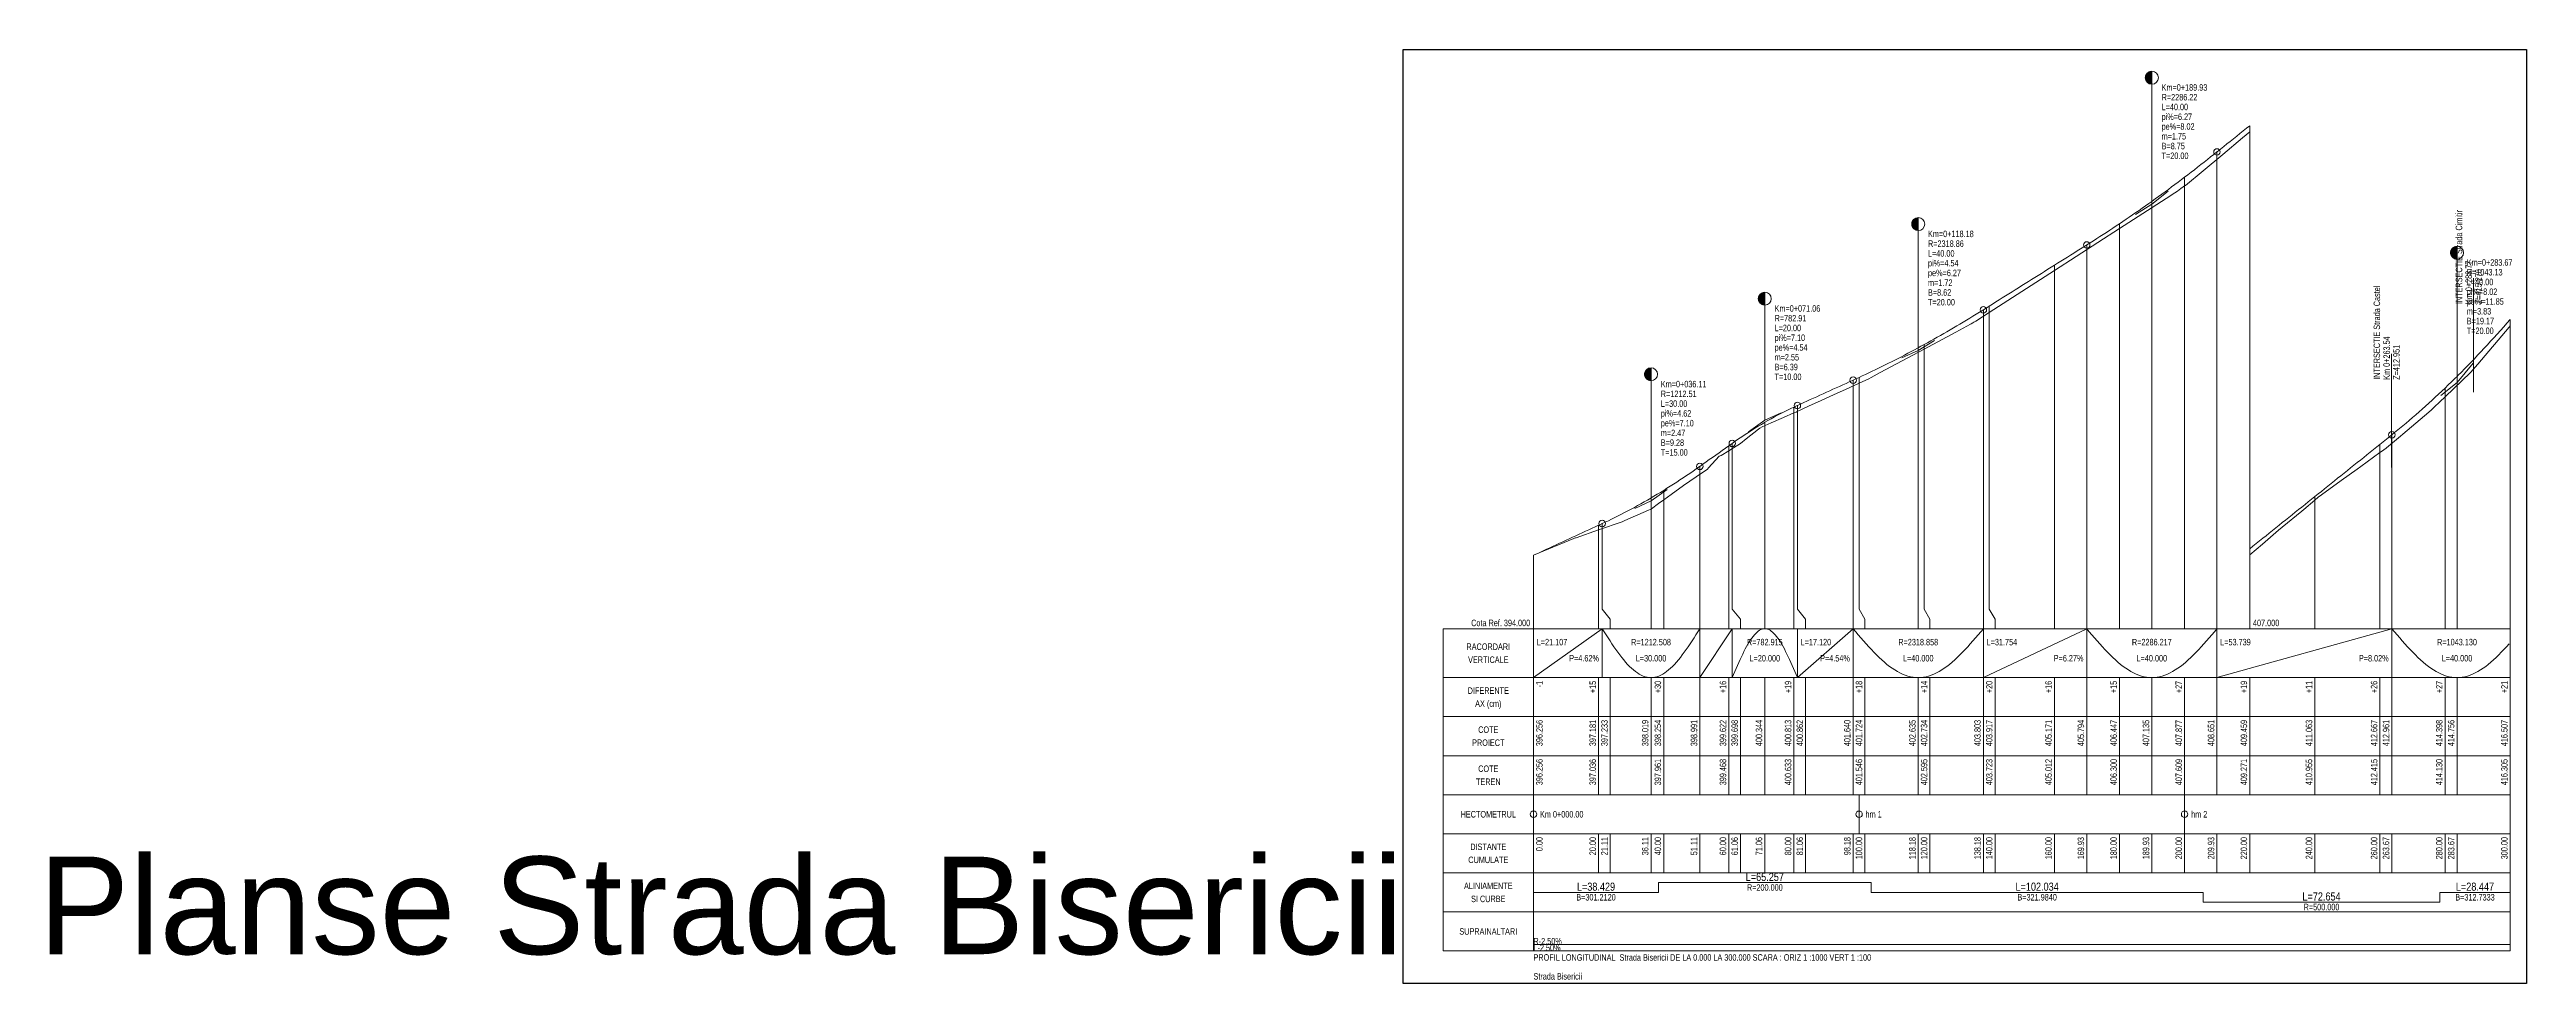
# Model space of a CAD drawing. Extents: x -600 to 1621, y -3670 to 287.
# Drawn here: x -416 to 345, y -734 to -447 of the extents above; entities that cross this region are included whole.
import ezdxf
from ezdxf.enums import TextEntityAlignment as Align

# ---------------------------------------------------------------- set-up
doc = ezdxf.new("R2010")
doc.units = 0
doc.layers.get('0').update_dxf_attribs({"color": 8})
doc.layers.add('ARD-No Plot', color=7, linetype='Continuous', lineweight=0, plot=False)
doc.layers.add('Cartus', color=8, linetype='Continuous')
for name, color, linetype, lineweight in [('L-C. Ref', 7, 'Continuous', 0), ('L-cote-ex', 7, 'Continuous', 0), ('L-Cote-Pr', 7, 'Continuous', 0), ('L-Curbe', 7, 'Continuous', 0), ('L-Cut-Fill', 7, 'Continuous', 0), ('L-Design', 7, 'Continuous', 0), ('L-Exist', 7, 'Continuous', 0), ('L-Intersectii', 7, 'Continuous', 0), ('L-LINES', 7, 'Continuous', 0), ('L-Pante-Tran', 7, 'Continuous', 0), ('L-rac-Vert', 7, 'Continuous', 0), ('L-TEXT', 7, 'Continuous', 0)]:
    doc.layers.add(name, color=color, linetype=linetype, lineweight=lineweight)
doc.styles.add('Arial', font='arial.ttf', dxfattribs={"width": 0.8})
doc.styles.get("Standard").update_dxf_attribs({"font": 'arial.ttf'})

# ---------------------------------------------------------------- blocks, each defined once
blk = doc.blocks.new('A3_TRANSV_ALIN_TIRENA')
at = {"layer": 'Cartus'}
blk.add_lwpolyline([(0, 0), (0, 287), (345, 287), (345, 0)], close=True, dxfattribs=at)

msp = doc.modelspace()

# ---------------------------------------------------------------- linework, layer by layer
at = {"layer": 'L-Curbe'}
for p, q in [((40, -706.02), (78.43, -706.02)), ((78.43, -706.02), (78.43, -703.02)), ((78.43, -703.02), (143.69, -703.02)), ((143.69, -703.02), (143.69, -706.02)), ((143.69, -706.02), (245.72, -706.02)), ((245.72, -706.02), (245.72, -709.02)), ((318.37, -709.02), (318.37, -706.02)), ((318.37, -706.02), (340, -706.02)), ((245.72, -709.02), (318.37, -709.02))]:
    msp.add_line(p, q, dxfattribs=at)
at = {"layer": 'L-Design'}
for points in [[(40, -602.45), (41, -601.99), (42, -601.53), (43, -601.07), (44, -600.6), (45, -600.14), (46, -599.68), (47, -599.22), (48, -598.75), (49, -598.29), (50, -597.83), (51, -597.37), (52, -596.9), (53, -596.44), (54, -595.98), (55, -595.52), (56, -595.05), (57, -594.59), (58, -594.13), (59, -593.67), (60, -593.2), (61, -592.74), (61.11, -592.69), (62, -592.28), (63, -591.8), (64, -591.32), (65, -590.83), (66, -590.33), (67, -589.82), (68, -589.31), (69, -588.78), (70, -588.25), (71, -587.71), (72, -587.16), (73, -586.61), (74, -586.04), (75, -585.47), (76, -584.89), (76.11, -584.83), (77, -584.3), (78, -583.7), (79, -583.1), (80, -582.48), (81, -581.86), (82, -581.23), (83, -580.59), (84, -579.94), (85, -579.29), (86, -578.62), (87, -577.95), (88, -577.27), (89, -576.58), (90, -575.89), (91, -575.18), (91.11, -575.11), (92, -574.47), (93, -573.76), (94, -573.05), (95, -572.34), (96, -571.63), (97, -570.92), (98, -570.21), (99, -569.5), (100, -568.79), (101, -568.08), (101.06, -568.04), (102, -567.38), (103, -566.69), (104, -566.01), (105, -565.34), (106, -564.69), (107, -564.05), (108, -563.42), (109, -562.81), (110, -562.2), (111, -561.61), (111.06, -561.58), (112, -561.04), (113, -560.47), (114, -559.92), (115, -559.39), (116, -558.86), (117, -558.35), (118, -557.85), (119, -557.36), (120, -556.89), (121, -556.42), (121.06, -556.4), (122, -555.97), (123, -555.52), (124, -555.06), (125, -554.61), (126, -554.15), (127, -553.7), (128, -553.24), (129, -552.79), (130, -552.33), (131, -551.88), (132, -551.42), (133, -550.97), (134, -550.52), (135, -550.06), (136, -549.61), (137, -549.15), (138, -548.7), (138.18, -548.62), (139, -548.24), (140, -547.78), (141, -547.32), (142, -546.85), (143, -546.38), (144, -545.9), (145, -545.42), (146, -544.93), (147, -544.44), (148, -543.95), (149, -543.45), (150, -542.94), (151, -542.44), (152, -541.92), (153, -541.41), (154, -540.89), (155, -540.36), (156, -539.83), (157, -539.3), (158, -538.76), (158.18, -538.67), (159, -538.22), (160, -537.67), (161, -537.12), (162, -536.57), (163, -536.01), (164, -535.44), (165, -534.88), (166, -534.3), (167, -533.73), (168, -533.15), (169, -532.56), (170, -531.97), (171, -531.38), (172, -530.78), (173, -530.18), (174, -529.57), (175, -528.96), (176, -528.34), (177, -527.72), (178, -527.1), (178.18, -526.99), (179, -526.47), (180, -525.85), (181, -525.22), (182, -524.59), (183, -523.97), (184, -523.34), (185, -522.71), (186, -522.08), (187, -521.46), (188, -520.83), (189, -520.2), (190, -519.58), (191, -518.95), (192, -518.32), (193, -517.7), (194, -517.07), (195, -516.44), (196, -515.82), (197, -515.19), (198, -514.56), (199, -513.93), (200, -513.31), (201, -512.68), (202, -512.05), (203, -511.43), (204, -510.8), (205, -510.17), (206, -509.55), (207, -508.92), (208, -508.29), (209, -507.66), (209.93, -507.08), (210, -507.04), (211, -506.41), (212, -505.77), (213, -505.14), (214, -504.49), (215, -503.85), (216, -503.2), (217, -502.54), (218, -501.88), (219, -501.22), (220, -500.55), (221, -499.87), (222, -499.2), (223, -498.51), (224, -497.83), (225, -497.14), (226, -496.44), (227, -495.74), (228, -495.04), (229, -494.33), (229.93, -493.67), (230, -493.62), (231, -492.9), (232, -492.18), (233, -491.45), (234, -490.72), (235, -489.99), (236, -489.25), (237, -488.51), (238, -487.76), (239, -487.01), (240, -486.25), (241, -485.49), (242, -484.73), (243, -483.96), (244, -483.18), (245, -482.4), (246, -481.62), (247, -480.84), (248, -480.04), (249, -479.25), (249.93, -478.5), (250, -478.45), (251, -477.65), (252, -476.84), (253, -476.04), (254, -475.24), (255, -474.44), (256, -473.64), (257, -472.83), (258, -472.03), (259, -471.23), (260, -470.43)], [(260, -600.43), (261, -599.63), (262, -598.83), (263, -598.02), (264, -597.22), (265, -596.42), (266, -595.62), (267, -594.82), (268, -594.01), (269, -593.21), (270, -592.41), (271, -591.61), (272, -590.81), (273, -590), (274, -589.2), (275, -588.4), (276, -587.6), (277, -586.8), (278, -585.99), (279, -585.19), (280, -584.39), (281, -583.59), (282, -582.79), (283, -581.98), (284, -581.18), (285, -580.38), (286, -579.58), (287, -578.78), (288, -577.98), (289, -577.17), (290, -576.37), (291, -575.57), (292, -574.77), (293, -573.97), (294, -573.16), (295, -572.36), (296, -571.56), (297, -570.76), (298, -569.96), (299, -569.15), (300, -568.35), (301, -567.55), (302, -566.75), (303, -565.95), (303.67, -565.41), (304, -565.14), (305, -564.33), (306, -563.51), (307, -562.69), (308, -561.85), (309, -561), (310, -560.14), (311, -559.27), (312, -558.4), (313, -557.51), (314, -556.61), (315, -555.71), (316, -554.79), (317, -553.87), (318, -552.93), (319, -551.99), (320, -551.04), (321, -550.07), (322, -549.1), (323, -548.12), (323.67, -547.45), (324, -547.13), (325, -546.12), (326, -545.11), (327, -544.09), (328, -543.06), (329, -542.02), (330, -540.97), (331, -539.91), (332, -538.84), (333, -537.77), (334, -536.68), (335, -535.58), (336, -534.47), (337, -533.36), (338, -532.23), (339, -531.09), (340, -529.95)]]:
    msp.add_lwpolyline(points, dxfattribs=at)
at = {"layer": 'L-Exist'}
for p, q in [((245.72, -484.27), (251.77, -479.25)), ((251.77, -479.25), (257.83, -474.15)), ((257.83, -474.15), (260, -472.31)), ((240.25, -488.76), (245.72, -484.27)), ((220, -502.01), (235.78, -491.85)), ((235.78, -491.85), (236.16, -491.61)), ((236.16, -491.61), (236.99, -491.08)), ((236.99, -491.08), (237.84, -490.5)), ((237.84, -490.5), (238.8, -489.75)), ((238.8, -489.75), (239.6, -489.2)), ((239.6, -489.2), (240, -488.93)), ((240, -488.93), (240.25, -488.76)), ((200, -514.9), (220, -502.01)), ((180, -527.79), (200, -514.9)), ((169.77, -533.84), (174.22, -531.45)), ((174.22, -531.45), (174.45, -531.33)), ((174.45, -531.33), (174.96, -531.02)), ((174.96, -531.02), (175.29, -530.8)), ((175.29, -530.8), (175.87, -530.45)), ((175.87, -530.45), (180, -527.79)), ((330.05, -543.7), (339.71, -532.31)), ((339.71, -532.31), (340, -531.97)), ((146.5, -546.29), (160, -539.07)), ((160, -539.07), (169.77, -533.84)), ((143.69, -547.81), (146.5, -546.29)), ((320, -553.72), (327.8, -546.29)), ((327.8, -546.29), (330.05, -543.7)), ((124.49, -556.65), (128.33, -554.9)), ((128.33, -554.9), (132.17, -553.14)), ((132.17, -553.14), (136.01, -551.38)), ((136.01, -551.38), (139.85, -549.63)), ((139.85, -549.63), (140, -549.56)), ((140, -549.56), (142.98, -548.19)), ((142.98, -548.19), (143.69, -547.81)), ((316.61, -556.95), (318.37, -555.27)), ((318.37, -555.27), (320, -553.72)), ((110.26, -563.01), (112.98, -561.78)), ((112.98, -561.78), (116.82, -560.08)), ((116.82, -560.08), (120, -558.69)), ((120, -558.69), (120.65, -558.41)), ((120.65, -558.41), (120.81, -558.34)), ((120.81, -558.34), (124.49, -556.65)), ((307, -565.17), (312.32, -560.7)), ((312.32, -560.7), (315.01, -558.44)), ((315.01, -558.44), (315.79, -557.74)), ((315.79, -557.74), (316.61, -556.95)), ((97.62, -571.81), (100, -570.33)), ((100, -570.33), (101.46, -569.41)), ((101.46, -569.41), (103.54, -568.07)), ((103.54, -568.07), (105.3, -566.66)), ((105.3, -566.66), (109.14, -563.67)), ((109.14, -563.67), (109.49, -563.41)), ((109.49, -563.41), (110.26, -563.01)), ((300.21, -570.72), (301.15, -570.04)), ((301.15, -570.04), (301.43, -569.86)), ((301.43, -569.86), (301.67, -569.69)), ((301.67, -569.69), (302.04, -569.37)), ((302.04, -569.37), (306.27, -565.79)), ((306.27, -565.79), (307, -565.17)), ((89.94, -578.32), (93.45, -575.93)), ((93.45, -575.93), (93.78, -575.56)), ((93.78, -575.56), (97.02, -571.95)), ((97.02, -571.95), (97.61, -571.81)), ((97.61, -571.81), (97.62, -571.81)), ((288.1, -579.5), (293, -575.97)), ((293, -575.97), (294.16, -575.13)), ((294.16, -575.13), (300, -570.87)), ((300, -570.87), (300.21, -570.72)), ((78.43, -586.57), (80, -585.41)), ((80, -585.41), (82.27, -583.75)), ((82.27, -583.75), (86.11, -581)), ((86.11, -581), (89.94, -578.32)), ((276.62, -588.41), (280, -585.47)), ((280, -585.47), (281.07, -584.54)), ((281.07, -584.54), (282.05, -583.84)), ((282.05, -583.84), (288.1, -579.5)), ((60, -594.66), (67.2, -592.15)), ((67.2, -592.15), (68.09, -591.75)), ((68.09, -591.75), (75.31, -588.58)), ((75.31, -588.58), (75.8, -588.38)), ((75.8, -588.38), (76.26, -588.18)), ((76.26, -588.18), (78.43, -586.57)), ((269.94, -593.8), (275.99, -588.91)), ((275.99, -588.91), (276.62, -588.41)), ((40, -602.45), (52.37, -597.29)), ((52.37, -597.29), (52.65, -597.2)), ((52.65, -597.2), (52.86, -597.12)), ((52.86, -597.12), (53.11, -597.05)), ((53.11, -597.05), (60, -594.66)), ((260, -602.31), (263.88, -598.98)), ((263.88, -598.98), (268.8, -594.72)), ((268.8, -594.72), (269.94, -593.8)), ((40, -602.45), (40, -602.45)), ((40, -602.45), (40, -602.45))]:
    msp.add_line(p, q, dxfattribs=at)
at = {"layer": 'L-Intersectii'}
for p, q in [((328.77, -552.26), (328.77, -517.26)), ((303.54, -575.51), (303.54, -540.51))]:
    msp.add_line(p, q, dxfattribs=at)
at = {"layer": 'L-LINES'}
for p, q in [((260, -625.02), (260, -470.43)), ((249.93, -625.02), (249.93, -478.5)), ((240, -625.02), (240, -486.25)), ((229.93, -625.02), (229.93, -493.67)), ((220, -625.02), (220, -500.55)), ((209.93, -625.02), (209.93, -507.08)), ((200, -625.02), (200, -513.31)), ((178.18, -625.02), (178.18, -526.99)), ((180, -619.02), (180, -525.85)), ((340, -625.02), (340, -529.95)), ((158.18, -625.02), (158.18, -538.67)), ((160, -619.02), (160, -537.67)), ((323.67, -625.02), (323.67, -547.45)), ((138.18, -625.02), (138.18, -548.62)), ((140, -619.02), (140, -547.78)), ((320, -625.02), (320, -551.04)), ((111.06, -625.02), (111.06, -561.58)), ((120, -625.02), (120, -556.89)), ((121.06, -619.02), (121.06, -556.4)), ((100, -625.02), (100, -568.79)), ((101.06, -619.02), (101.06, -568.04)), ((300, -625.02), (300, -568.35)), ((303.67, -625.02), (303.67, -565.41)), ((91.11, -625.02), (91.11, -575.11)), ((76.11, -625.02), (76.11, -584.83)), ((80, -625.02), (80, -582.48)), ((280, -625.02), (280, -584.39)), ((60, -625.02), (60, -593.2)), ((61.11, -619.02), (61.11, -592.69)), ((40, -625.02), (40, -602.45)), ((63.6, -622.02), (61.11, -619.02)), ((63.6, -625.02), (63.6, -622.02)), ((103.6, -622.02), (101.06, -619.02)), ((103.6, -625.02), (103.6, -622.02)), ((123.6, -622.02), (121.06, -619.02)), ((123.6, -625.02), (123.6, -622.02)), ((141.78, -622.02), (140, -619.02)), ((141.78, -625.02), (141.78, -622.02)), ((161.78, -622.02), (160, -619.02)), ((161.78, -625.02), (161.78, -622.02)), ((181.78, -622.02), (180, -619.02)), ((181.78, -625.02), (181.78, -622.02)), ((12.24, -640.02), (12.24, -625.02)), ((12.24, -625.02), (40, -625.02)), ((40, -625.02), (340, -625.02)), ((40, -640.02), (40, -625.02)), ((340, -640.02), (340, -625.02)), ((12.24, -652.02), (12.24, -640.02)), ((12.24, -640.02), (40, -640.02)), ((40, -640.02), (12.24, -640.02)), ((40, -640.02), (340, -640.02)), ((40, -652.02), (40, -640.02)), ((40, -640.02), (340, -640.02)), ((40, -652.02), (40, -640.02)), ((60, -652.02), (60, -640.02)), ((63.6, -652.02), (63.6, -640.02)), ((76.11, -652.02), (76.11, -640.02)), ((80, -652.02), (80, -640.02)), ((91.11, -652.02), (91.11, -640.02)), ((100, -652.02), (100, -640.02)), ((103.6, -652.02), (103.6, -640.02)), ((111.06, -652.02), (111.06, -640.02)), ((120, -652.02), (120, -640.02)), ((123.6, -652.02), (123.6, -640.02)), ((138.18, -652.02), (138.18, -640.02)), ((141.78, -652.02), (141.78, -640.02)), ((158.18, -652.02), (158.18, -640.02)), ((161.78, -652.02), (161.78, -640.02)), ((178.18, -652.02), (178.18, -640.02)), ((181.78, -652.02), (181.78, -640.02)), ((200, -652.02), (200, -640.02)), ((209.93, -652.02), (209.93, -640.02)), ((220, -652.02), (220, -640.02)), ((229.93, -652.02), (229.93, -640.02)), ((240, -652.02), (240, -640.02)), ((249.93, -652.02), (249.93, -640.02)), ((260, -652.02), (260, -640.02)), ((280, -652.02), (280, -640.02)), ((300, -652.02), (300, -640.02)), ((303.67, -652.02), (303.67, -640.02)), ((320, -652.02), (320, -640.02)), ((323.67, -652.02), (323.67, -640.02)), ((340, -652.02), (340, -640.02)), ((340, -652.02), (340, -640.02)), ((12.24, -664.02), (12.24, -652.02)), ((12.24, -652.02), (40, -652.02)), ((40, -652.02), (12.24, -652.02)), ((40, -652.02), (340, -652.02)), ((40, -652.02), (340, -652.02)), ((40, -664.02), (40, -652.02)), ((60, -664.02), (60, -652.02)), ((63.6, -664.02), (63.6, -652.02)), ((76.11, -664.02), (76.11, -652.02)), ((80, -664.02), (80, -652.02)), ((91.11, -664.02), (91.11, -652.02)), ((100, -664.02), (100, -652.02)), ((103.6, -664.02), (103.6, -652.02)), ((111.06, -664.02), (111.06, -652.02)), ((120, -664.02), (120, -652.02)), ((123.6, -664.02), (123.6, -652.02)), ((138.18, -664.02), (138.18, -652.02)), ((141.78, -664.02), (141.78, -652.02)), ((158.18, -664.02), (158.18, -652.02)), ((161.78, -664.02), (161.78, -652.02)), ((178.18, -664.02), (178.18, -652.02)), ((181.78, -664.02), (181.78, -652.02)), ((200, -664.02), (200, -652.02)), ((209.93, -664.02), (209.93, -652.02)), ((220, -664.02), (220, -652.02)), ((229.93, -664.02), (229.93, -652.02)), ((240, -664.02), (240, -652.02)), ((249.93, -664.02), (249.93, -652.02)), ((260, -664.02), (260, -652.02)), ((280, -664.02), (280, -652.02)), ((300, -664.02), (300, -652.02)), ((303.67, -664.02), (303.67, -652.02)), ((320, -664.02), (320, -652.02)), ((323.67, -664.02), (323.67, -652.02)), ((340, -664.02), (340, -652.02)), ((12.24, -676.02), (12.24, -664.02)), ((12.24, -664.02), (40, -664.02)), ((40, -664.02), (12.24, -664.02)), ((40, -664.02), (340, -664.02)), ((40, -664.02), (340, -664.02)), ((40, -676.02), (40, -664.02)), ((60, -676.02), (60, -664.02)), ((63.6, -676.02), (63.6, -664.02)), ((76.11, -676.02), (76.11, -664.02)), ((80, -676.02), (80, -664.02)), ((91.11, -676.02), (91.11, -664.02)), ((100, -676.02), (100, -664.02)), ((103.6, -676.02), (103.6, -664.02)), ((111.06, -676.02), (111.06, -664.02)), ((120, -676.02), (120, -664.02)), ((123.6, -676.02), (123.6, -664.02)), ((138.18, -676.02), (138.18, -664.02)), ((141.78, -676.02), (141.78, -664.02)), ((158.18, -676.02), (158.18, -664.02)), ((161.78, -676.02), (161.78, -664.02)), ((178.18, -676.02), (178.18, -664.02)), ((181.78, -676.02), (181.78, -664.02)), ((200, -676.02), (200, -664.02)), ((209.93, -676.02), (209.93, -664.02)), ((220, -676.02), (220, -664.02)), ((229.93, -676.02), (229.93, -664.02)), ((240, -676.02), (240, -664.02)), ((249.93, -676.02), (249.93, -664.02)), ((260, -676.02), (260, -664.02)), ((280, -676.02), (280, -664.02)), ((300, -676.02), (300, -664.02)), ((303.67, -676.02), (303.67, -664.02)), ((320, -676.02), (320, -664.02)), ((323.67, -676.02), (323.67, -664.02)), ((340, -676.02), (340, -664.02)), ((12.24, -688.02), (12.24, -676.02)), ((12.24, -676.02), (40, -676.02)), ((40, -676.02), (12.24, -676.02)), ((40, -676.02), (340, -676.02)), ((40, -688.02), (40, -676.02)), ((40, -688.02), (40, -676.02)), ((40, -676.02), (340, -676.02)), ((140, -688.02), (140, -676.02)), ((240, -688.02), (240, -676.02)), ((340, -688.02), (340, -676.02)), ((12.24, -700.02), (12.24, -688.02)), ((12.24, -688.02), (40, -688.02)), ((40, -688.02), (12.24, -688.02)), ((40, -688.02), (340, -688.02)), ((40, -688.02), (340, -688.02)), ((40, -700.02), (40, -688.02)), ((60, -700.02), (60, -688.02)), ((63.6, -700.02), (63.6, -688.02)), ((76.11, -700.02), (76.11, -688.02)), ((80, -700.02), (80, -688.02)), ((91.11, -700.02), (91.11, -688.02)), ((100, -700.02), (100, -688.02)), ((103.6, -700.02), (103.6, -688.02)), ((111.06, -700.02), (111.06, -688.02)), ((120, -700.02), (120, -688.02)), ((123.6, -700.02), (123.6, -688.02)), ((138.18, -700.02), (138.18, -688.02)), ((141.78, -700.02), (141.78, -688.02)), ((158.18, -700.02), (158.18, -688.02)), ((161.78, -700.02), (161.78, -688.02)), ((178.18, -700.02), (178.18, -688.02)), ((181.78, -700.02), (181.78, -688.02)), ((200, -700.02), (200, -688.02)), ((209.93, -700.02), (209.93, -688.02)), ((220, -700.02), (220, -688.02)), ((229.93, -700.02), (229.93, -688.02)), ((240, -700.02), (240, -688.02)), ((249.93, -700.02), (249.93, -688.02)), ((260, -700.02), (260, -688.02)), ((280, -700.02), (280, -688.02)), ((300, -700.02), (300, -688.02)), ((303.67, -700.02), (303.67, -688.02)), ((320, -700.02), (320, -688.02)), ((323.67, -700.02), (323.67, -688.02)), ((340, -700.02), (340, -688.02)), ((12.24, -712.02), (12.24, -700.02)), ((12.24, -700.02), (40, -700.02)), ((40, -700.02), (12.24, -700.02)), ((40, -700.02), (340, -700.02)), ((40, -712.02), (40, -700.02)), ((40, -700.02), (340, -700.02)), ((340, -712.02), (340, -700.02)), ((12.24, -724.02), (12.24, -712.02)), ((12.24, -712.02), (40, -712.02)), ((40, -712.02), (12.24, -712.02)), ((40, -712.02), (340, -712.02)), ((40, -724.02), (40, -712.02)), ((40, -712.02), (340, -712.02)), ((340, -724.02), (340, -712.02)), ((40, -724.02), (12.24, -724.02)), ((40, -724.02), (340, -724.02))]:
    msp.add_line(p, q, dxfattribs=at)
for centre in [(40, -682.02), (140, -682.02), (240, -682.02)]:
    msp.add_circle(centre, 1, dxfattribs=at)
at = {"layer": 'L-Pante-Tran'}
for p, q in [((40, -722.02), (60, -722.02)), ((40, -722.02), (60, -722.02)), ((60, -722.02), (80, -722.02)), ((60, -722.02), (80, -722.02)), ((80, -722.02), (100, -722.02)), ((80, -722.02), (100, -722.02)), ((100, -722.02), (120, -722.02)), ((100, -722.02), (120, -722.02)), ((120, -722.02), (140, -722.02)), ((120, -722.02), (140, -722.02)), ((140, -722.02), (160, -722.02)), ((140, -722.02), (160, -722.02)), ((160, -722.02), (180, -722.02)), ((160, -722.02), (180, -722.02)), ((180, -722.02), (200, -722.02)), ((180, -722.02), (200, -722.02)), ((200, -722.02), (220, -722.02)), ((200, -722.02), (220, -722.02)), ((220, -722.02), (240, -722.02)), ((220, -722.02), (240, -722.02)), ((240, -722.02), (260, -722.02)), ((240, -722.02), (260, -722.02)), ((260, -722.02), (280, -722.02)), ((260, -722.02), (280, -722.02)), ((280, -722.02), (300, -722.02)), ((280, -722.02), (300, -722.02)), ((300, -722.02), (320, -722.02)), ((300, -722.02), (320, -722.02)), ((320, -722.02), (340, -722.02)), ((320, -722.02), (340, -722.02))]:
    msp.add_line(p, q, dxfattribs=at)
at = {"layer": 'L-rac-Vert'}
for p, q in [((227.93, -455.59), (227.93, -455.74)), ((227.94, -455.51), (227.94, -455.82)), ((227.95, -455.43), (227.95, -455.9)), ((227.96, -455.35), (227.96, -455.98)), ((227.97, -455.28), (227.97, -456.06)), ((227.99, -455.2), (227.99, -456.13)), ((228.01, -455.12), (228.01, -456.21)), ((228.03, -455.05), (228.03, -456.28)), ((228.06, -454.97), (228.06, -456.36)), ((228.08, -454.9), (228.08, -456.43)), ((228.12, -454.83), (228.12, -456.5)), ((228.15, -454.76), (228.15, -456.57)), ((228.19, -454.69), (228.19, -456.64)), ((228.23, -454.62), (228.23, -456.71)), ((228.27, -454.56), (228.27, -456.78)), ((228.31, -454.49), (228.31, -456.84)), ((228.36, -454.43), (228.36, -456.9)), ((228.41, -454.37), (228.41, -456.97)), ((228.46, -454.31), (228.46, -457.02)), ((228.52, -454.25), (228.52, -457.08)), ((228.57, -454.2), (228.57, -457.13)), ((228.63, -454.15), (228.63, -457.19)), ((228.69, -454.1), (228.69, -457.24)), ((228.76, -454.05), (228.76, -457.28)), ((228.82, -454), (228.82, -457.33)), ((228.89, -453.96), (228.89, -457.37)), ((228.95, -453.92), (228.95, -457.41)), ((229.02, -453.88), (229.02, -457.45)), ((229.09, -453.85), (229.09, -457.48)), ((229.17, -453.82), (229.17, -457.51)), ((229.24, -453.79), (229.24, -457.54)), ((229.31, -453.76), (229.31, -457.57)), ((229.39, -453.74), (229.39, -457.59)), ((229.47, -453.72), (229.47, -457.61)), ((229.54, -453.7), (229.54, -457.63)), ((229.62, -453.69), (229.62, -457.64)), ((229.7, -453.68), (229.7, -457.65)), ((229.78, -453.67), (229.78, -457.66)), ((229.85, -453.67), (229.85, -457.66)), ((229.93, -494.54), (229.93, -453.67)), ((229.93, -494.54), (234.93, -490.53)), ((156.18, -500.51), (156.18, -500.82)), ((156.18, -500.59), (156.18, -500.74)), ((156.19, -500.43), (156.19, -500.9)), ((156.2, -500.35), (156.2, -500.98)), ((156.22, -500.28), (156.22, -501.06)), ((156.23, -500.2), (156.23, -501.13)), ((156.25, -500.12), (156.25, -501.21)), ((156.28, -500.05), (156.28, -501.28)), ((156.3, -499.97), (156.3, -501.36)), ((156.33, -499.9), (156.33, -501.43)), ((156.36, -499.83), (156.36, -501.5)), ((156.4, -499.76), (156.4, -501.57)), ((156.43, -499.69), (156.43, -501.64)), ((156.47, -499.62), (156.47, -501.71)), ((156.52, -499.55), (156.52, -501.78)), ((156.56, -499.49), (156.56, -501.84)), ((156.61, -499.43), (156.61, -501.9)), ((156.66, -499.37), (156.66, -501.96)), ((156.71, -499.31), (156.71, -502.02)), ((156.76, -499.25), (156.76, -502.08)), ((156.82, -499.2), (156.82, -502.13)), ((156.88, -499.14), (156.88, -502.19)), ((156.94, -499.09), (156.94, -502.24)), ((157, -499.05), (157, -502.28)), ((157.07, -499), (157.07, -502.33)), ((157.13, -498.96), (157.13, -502.37)), ((157.2, -498.92), (157.2, -502.41)), ((157.27, -498.88), (157.27, -502.45)), ((157.34, -498.85), (157.34, -502.48)), ((157.41, -498.82), (157.41, -502.51)), ((157.49, -498.79), (157.49, -502.54)), ((157.56, -498.76), (157.56, -502.57)), ((157.64, -498.74), (157.64, -502.59)), ((157.71, -498.72), (157.71, -502.61)), ((157.79, -498.7), (157.79, -502.63)), ((157.87, -498.69), (157.87, -502.64)), ((157.94, -498.68), (157.94, -502.65)), ((158.02, -498.67), (158.02, -502.66)), ((158.1, -498.67), (158.1, -502.66)), ((158.18, -539.53), (158.18, -498.67)), ((224.93, -497.68), (229.93, -494.54)), ((321.67, -509.37), (321.67, -509.53)), ((321.68, -509.22), (321.68, -509.69)), ((321.68, -509.3), (321.68, -509.61)), ((321.7, -509.14), (321.7, -509.77)), ((321.71, -509.06), (321.71, -509.84)), ((321.73, -508.99), (321.73, -509.92)), ((321.75, -508.91), (321.75, -510)), ((321.77, -508.83), (321.77, -510.07)), ((321.79, -508.76), (321.79, -510.14)), ((321.82, -508.69), (321.82, -510.22)), ((321.85, -508.62), (321.85, -510.29)), ((321.89, -508.54), (321.89, -510.36)), ((321.93, -508.48), (321.93, -510.43)), ((321.97, -508.41), (321.97, -510.5)), ((322.01, -508.34), (322.01, -510.56)), ((322.05, -508.28), (322.05, -510.63)), ((322.1, -508.21), (322.1, -510.69)), ((322.15, -508.15), (322.15, -510.75)), ((322.2, -508.09), (322.2, -510.81)), ((322.26, -508.04), (322.26, -510.87)), ((322.31, -507.98), (322.31, -510.92)), ((322.37, -507.93), (322.37, -510.97)), ((322.43, -507.88), (322.43, -511.02)), ((322.5, -507.83), (322.5, -511.07)), ((322.56, -507.79), (322.56, -511.12)), ((322.63, -507.75), (322.63, -511.16)), ((322.69, -507.71), (322.69, -511.2)), ((322.76, -507.67), (322.76, -511.23)), ((322.83, -507.64), (322.83, -511.27)), ((322.91, -507.6), (322.91, -511.3)), ((322.98, -507.58), (322.98, -511.33)), ((323.05, -507.55), (323.05, -511.35)), ((323.13, -507.53), (323.13, -511.38)), ((323.2, -507.51), (323.2, -511.4)), ((323.28, -507.49), (323.28, -511.41)), ((323.36, -507.48), (323.36, -511.43)), ((323.44, -507.47), (323.44, -511.44)), ((323.51, -507.46), (323.51, -511.45)), ((323.59, -507.45), (323.59, -511.45)), ((323.67, -549.37), (323.67, -507.45)), ((109.06, -523.42), (109.06, -523.74)), ((109.06, -523.5), (109.06, -523.66)), ((109.07, -523.35), (109.07, -523.82)), ((109.08, -523.27), (109.08, -523.89)), ((109.1, -523.19), (109.1, -523.97)), ((109.11, -523.11), (109.11, -524.05)), ((109.13, -523.04), (109.13, -524.12)), ((109.16, -522.96), (109.16, -524.2)), ((109.18, -522.89), (109.18, -524.27)), ((109.21, -522.82), (109.21, -524.35)), ((109.24, -522.74), (109.24, -524.42)), ((109.28, -522.67), (109.28, -524.49)), ((109.31, -522.6), (109.31, -524.56)), ((109.35, -522.54), (109.35, -524.63)), ((109.4, -522.47), (109.4, -524.69)), ((109.44, -522.41), (109.44, -524.76)), ((109.49, -522.34), (109.49, -524.82)), ((109.54, -522.28), (109.54, -524.88)), ((109.59, -522.22), (109.59, -524.94)), ((109.64, -522.17), (109.64, -525)), ((109.7, -522.11), (109.7, -525.05)), ((109.76, -522.06), (109.76, -525.1)), ((109.82, -522.01), (109.82, -525.15)), ((109.88, -521.96), (109.88, -525.2)), ((109.95, -521.92), (109.95, -525.24)), ((110.01, -521.88), (110.01, -525.29)), ((110.08, -521.84), (110.08, -525.33)), ((110.15, -521.8), (110.15, -525.36)), ((110.22, -521.76), (110.22, -525.4)), ((110.29, -521.73), (110.29, -525.43)), ((110.37, -521.7), (110.37, -525.46)), ((110.44, -521.68), (110.44, -525.48)), ((110.52, -521.66), (110.52, -525.51)), ((110.59, -521.64), (110.59, -525.53)), ((110.67, -521.62), (110.67, -525.54)), ((110.75, -521.61), (110.75, -525.56)), ((110.82, -521.59), (110.82, -525.57)), ((110.9, -521.59), (110.9, -525.57)), ((110.98, -521.58), (110.98, -525.58)), ((111.06, -560.94), (111.06, -521.58)), ((153.18, -541.8), (158.18, -539.53)), ((158.18, -539.53), (163.18, -536.39)), ((74.11, -546.67), (74.11, -546.98)), ((74.11, -546.75), (74.11, -546.91)), ((74.12, -546.59), (74.12, -547.06)), ((74.13, -546.51), (74.13, -547.14)), ((74.15, -546.44), (74.15, -547.22)), ((74.16, -546.36), (74.16, -547.29)), ((74.18, -546.28), (74.18, -547.37)), ((74.2, -546.21), (74.2, -547.44)), ((74.23, -546.13), (74.23, -547.52)), ((74.26, -546.06), (74.26, -547.59)), ((74.29, -545.99), (74.29, -547.66)), ((74.33, -545.92), (74.33, -547.73)), ((74.36, -545.85), (74.36, -547.8)), ((74.4, -545.78), (74.4, -547.87)), ((74.44, -545.72), (74.44, -547.94)), ((74.49, -545.65), (74.49, -548)), ((74.54, -545.59), (74.54, -548.06)), ((74.59, -545.53), (74.59, -548.13)), ((74.64, -545.47), (74.64, -548.18)), ((74.69, -545.41), (74.69, -548.24)), ((74.75, -545.36), (74.75, -548.3)), ((74.81, -545.31), (74.81, -548.35)), ((74.87, -545.26), (74.87, -548.4)), ((74.93, -545.21), (74.93, -548.44)), ((75, -545.16), (75, -548.49)), ((75.06, -545.12), (75.06, -548.53)), ((75.13, -545.08), (75.13, -548.57)), ((75.2, -545.04), (75.2, -548.61)), ((75.27, -545.01), (75.27, -548.64)), ((75.34, -544.98), (75.34, -548.67)), ((75.41, -544.95), (75.41, -548.7)), ((75.49, -544.92), (75.49, -548.73)), ((75.56, -544.9), (75.56, -548.75)), ((75.64, -544.88), (75.64, -548.77)), ((75.72, -544.87), (75.72, -548.79)), ((75.79, -544.85), (75.79, -548.8)), ((75.87, -544.84), (75.87, -548.81)), ((75.95, -544.83), (75.95, -548.82)), ((76.03, -544.83), (76.03, -548.83)), ((76.11, -585.75), (76.11, -544.83)), ((323.67, -549.37), (328.67, -543.44)), ((318.67, -553.38), (323.67, -549.37)), ((106.06, -564.49), (111.06, -560.94)), ((111.06, -560.94), (116.06, -558.67)), ((71.11, -588.07), (76.11, -585.75)), ((76.11, -585.75), (81.11, -582.2)), ((40, -640.02), (40, -625.02)), ((40, -625.02), (40, -625.96)), ((40, -640.02), (61.11, -625.02)), ((40, -625.96), (40, -626.9)), ((40, -626.9), (40, -627.83)), ((40, -627.83), (40, -628.75)), ((40, -628.75), (40, -629.65)), ((40, -629.65), (40, -630.54)), ((40, -630.54), (40, -631.4)), ((40, -631.4), (40, -632.24)), ((61.11, -640.02), (61.11, -625.02)), ((61.71, -625.96), (61.11, -625.02)), ((62.31, -626.9), (61.71, -625.96)), ((62.91, -627.83), (62.31, -626.9)), ((63.51, -628.75), (62.91, -627.83)), ((64.11, -629.65), (63.51, -628.75)), ((64.71, -630.54), (64.11, -629.65)), ((65.31, -631.4), (64.71, -630.54)), ((65.91, -632.24), (65.31, -631.4)), ((86.91, -631.4), (86.31, -632.24)), ((87.51, -630.54), (86.91, -631.4)), ((88.11, -629.65), (87.51, -630.54)), ((88.71, -628.75), (88.11, -629.65)), ((89.31, -627.83), (88.71, -628.75)), ((89.91, -626.9), (89.31, -627.83)), ((90.51, -625.96), (89.91, -626.9)), ((91.11, -625.02), (90.51, -625.96)), ((91.11, -640.02), (91.11, -625.02)), ((91.11, -640.02), (101.06, -625.02)), ((101.06, -640.02), (101.06, -625.02)), ((105.06, -631.2), (104.66, -631.98)), ((105.46, -630.46), (105.06, -631.2)), ((105.86, -629.75), (105.46, -630.46)), ((106.26, -629.08), (105.86, -629.75)), ((106.66, -628.46), (106.26, -629.08)), ((107.06, -627.88), (106.66, -628.46)), ((107.46, -627.35), (107.06, -627.88)), ((107.86, -626.87), (107.46, -627.35)), ((108.26, -626.45), (107.86, -626.87)), ((108.66, -626.07), (108.26, -626.45)), ((109.06, -625.75), (108.66, -626.07)), ((109.46, -625.49), (109.06, -625.75)), ((109.86, -625.28), (109.46, -625.49)), ((110.26, -625.14), (109.86, -625.28)), ((110.66, -625.05), (110.26, -625.14)), ((111.06, -625.02), (110.66, -625.05)), ((111.46, -625.05), (111.06, -625.02)), ((111.86, -625.14), (111.46, -625.05)), ((112.26, -625.28), (111.86, -625.14)), ((112.66, -625.49), (112.26, -625.28)), ((113.06, -625.75), (112.66, -625.49)), ((113.46, -626.07), (113.06, -625.75)), ((113.86, -626.45), (113.46, -626.07)), ((114.26, -626.87), (113.86, -626.45)), ((114.66, -627.35), (114.26, -626.87)), ((115.06, -627.88), (114.66, -627.35)), ((115.46, -628.46), (115.06, -627.88)), ((115.86, -629.08), (115.46, -628.46)), ((116.26, -629.75), (115.86, -629.08)), ((116.66, -630.46), (116.26, -629.75)), ((117.06, -631.2), (116.66, -630.46)), ((117.46, -631.98), (117.06, -631.2)), ((121.06, -640.02), (121.06, -625.02)), ((121.06, -640.02), (138.18, -625.02)), ((138.18, -640.02), (138.18, -625.02)), ((138.98, -625.96), (138.18, -625.02)), ((139.78, -626.9), (138.98, -625.96)), ((140.58, -627.83), (139.78, -626.9)), ((141.38, -628.75), (140.58, -627.83)), ((142.18, -629.65), (141.38, -628.75)), ((142.98, -630.54), (142.18, -629.65)), ((143.78, -631.4), (142.98, -630.54)), ((144.58, -632.24), (143.78, -631.4)), ((172.58, -631.4), (171.78, -632.24)), ((173.38, -630.54), (172.58, -631.4)), ((174.18, -629.65), (173.38, -630.54)), ((174.98, -628.75), (174.18, -629.65)), ((175.78, -627.83), (174.98, -628.75)), ((176.58, -626.9), (175.78, -627.83)), ((177.38, -625.96), (176.58, -626.9)), ((178.18, -625.02), (177.38, -625.96)), ((178.18, -640.02), (178.18, -625.02)), ((178.18, -640.02), (209.93, -625.02)), ((209.93, -640.02), (209.93, -625.02)), ((210.73, -625.96), (209.93, -625.02)), ((211.53, -626.9), (210.73, -625.96)), ((212.33, -627.83), (211.53, -626.9)), ((213.13, -628.75), (212.33, -627.83)), ((213.93, -629.65), (213.13, -628.75)), ((214.73, -630.54), (213.93, -629.65)), ((215.53, -631.4), (214.73, -630.54)), ((216.33, -632.24), (215.53, -631.4)), ((244.33, -631.4), (243.53, -632.24)), ((245.13, -630.54), (244.33, -631.4)), ((245.93, -629.65), (245.13, -630.54)), ((246.73, -628.75), (245.93, -629.65)), ((247.53, -627.83), (246.73, -628.75)), ((248.33, -626.9), (247.53, -627.83)), ((249.13, -625.96), (248.33, -626.9)), ((249.93, -625.02), (249.13, -625.96)), ((249.93, -640.02), (249.93, -625.02)), ((249.93, -640.02), (303.67, -625.02)), ((303.67, -640.02), (303.67, -625.02)), ((304.47, -625.96), (303.67, -625.02)), ((305.27, -626.9), (304.47, -625.96)), ((306.07, -627.83), (305.27, -626.9)), ((306.87, -628.75), (306.07, -627.83)), ((307.67, -629.65), (306.87, -628.75)), ((308.47, -630.54), (307.67, -629.65)), ((309.27, -631.4), (308.47, -630.54)), ((310.07, -632.24), (309.27, -631.4)), ((338.07, -631.4), (337.27, -632.24)), ((338.87, -630.54), (338.07, -631.4)), ((339.67, -629.65), (338.87, -630.54)), ((40, -632.24), (40, -633.05)), ((40, -633.05), (40, -633.83)), ((40, -633.83), (40, -634.58)), ((40, -634.58), (40, -635.29)), ((40, -635.29), (40, -635.95)), ((40, -635.95), (40, -636.58)), ((40, -636.58), (40, -637.15)), ((40, -637.15), (40, -637.68)), ((40, -637.68), (40, -638.16)), ((40, -638.16), (40, -638.59)), ((40, -638.59), (40, -638.96)), ((40, -638.96), (40, -639.28)), ((66.51, -633.05), (65.91, -632.24)), ((67.11, -633.83), (66.51, -633.05)), ((67.71, -634.58), (67.11, -633.83)), ((68.31, -635.29), (67.71, -634.58)), ((68.91, -635.95), (68.31, -635.29)), ((69.51, -636.58), (68.91, -635.95)), ((70.11, -637.15), (69.51, -636.58)), ((70.71, -637.68), (70.11, -637.15)), ((71.31, -638.16), (70.71, -637.68)), ((71.91, -638.59), (71.31, -638.16)), ((72.51, -638.96), (71.91, -638.59)), ((73.11, -639.28), (72.51, -638.96)), ((79.71, -638.96), (79.11, -639.28)), ((80.31, -638.59), (79.71, -638.96)), ((80.91, -638.16), (80.31, -638.59)), ((81.51, -637.68), (80.91, -638.16)), ((82.11, -637.15), (81.51, -637.68)), ((82.71, -636.58), (82.11, -637.15)), ((83.31, -635.95), (82.71, -636.58)), ((83.91, -635.29), (83.31, -635.95)), ((84.51, -634.58), (83.91, -635.29)), ((85.11, -633.83), (84.51, -634.58)), ((85.71, -633.05), (85.11, -633.83)), ((86.31, -632.24), (85.71, -633.05)), ((101.86, -638.14), (101.46, -639.08)), ((102.26, -637.21), (101.86, -638.14)), ((102.66, -636.29), (102.26, -637.21)), ((103.06, -635.38), (102.66, -636.29)), ((103.46, -634.5), (103.06, -635.38)), ((103.86, -633.63), (103.46, -634.5)), ((104.26, -632.79), (103.86, -633.63)), ((104.66, -631.98), (104.26, -632.79)), ((117.86, -632.79), (117.46, -631.98)), ((118.26, -633.63), (117.86, -632.79)), ((118.66, -634.5), (118.26, -633.63)), ((119.06, -635.38), (118.66, -634.5)), ((119.46, -636.29), (119.06, -635.38)), ((119.86, -637.21), (119.46, -636.29)), ((120.26, -638.14), (119.86, -637.21)), ((120.66, -639.08), (120.26, -638.14)), ((145.38, -633.05), (144.58, -632.24)), ((146.18, -633.83), (145.38, -633.05)), ((146.98, -634.58), (146.18, -633.83)), ((147.78, -635.29), (146.98, -634.58)), ((148.58, -635.95), (147.78, -635.29)), ((149.38, -636.58), (148.58, -635.95)), ((150.18, -637.15), (149.38, -636.58)), ((150.98, -637.68), (150.18, -637.15)), ((151.78, -638.16), (150.98, -637.68)), ((152.58, -638.59), (151.78, -638.16)), ((153.38, -638.96), (152.58, -638.59)), ((154.18, -639.28), (153.38, -638.96)), ((162.98, -638.96), (162.18, -639.28)), ((163.78, -638.59), (162.98, -638.96)), ((164.58, -638.16), (163.78, -638.59)), ((165.38, -637.68), (164.58, -638.16)), ((166.18, -637.15), (165.38, -637.68)), ((166.98, -636.58), (166.18, -637.15)), ((167.78, -635.95), (166.98, -636.58)), ((168.58, -635.29), (167.78, -635.95)), ((169.38, -634.58), (168.58, -635.29)), ((170.18, -633.83), (169.38, -634.58)), ((170.98, -633.05), (170.18, -633.83)), ((171.78, -632.24), (170.98, -633.05)), ((217.13, -633.05), (216.33, -632.24)), ((217.93, -633.83), (217.13, -633.05)), ((218.73, -634.58), (217.93, -633.83)), ((219.53, -635.29), (218.73, -634.58)), ((220.33, -635.95), (219.53, -635.29)), ((221.13, -636.58), (220.33, -635.95)), ((221.93, -637.15), (221.13, -636.58)), ((222.73, -637.68), (221.93, -637.15)), ((223.53, -638.16), (222.73, -637.68)), ((224.33, -638.59), (223.53, -638.16)), ((225.13, -638.96), (224.33, -638.59)), ((225.93, -639.28), (225.13, -638.96)), ((234.73, -638.96), (233.93, -639.28)), ((235.53, -638.59), (234.73, -638.96)), ((236.33, -638.16), (235.53, -638.59)), ((237.13, -637.68), (236.33, -638.16)), ((237.93, -637.15), (237.13, -637.68)), ((238.73, -636.58), (237.93, -637.15)), ((239.53, -635.95), (238.73, -636.58)), ((240.33, -635.29), (239.53, -635.95)), ((241.13, -634.58), (240.33, -635.29)), ((241.93, -633.83), (241.13, -634.58)), ((242.73, -633.05), (241.93, -633.83)), ((243.53, -632.24), (242.73, -633.05)), ((310.87, -633.05), (310.07, -632.24)), ((311.67, -633.83), (310.87, -633.05)), ((312.47, -634.58), (311.67, -633.83)), ((313.27, -635.29), (312.47, -634.58)), ((314.07, -635.95), (313.27, -635.29)), ((314.87, -636.58), (314.07, -635.95)), ((315.67, -637.15), (314.87, -636.58)), ((316.47, -637.68), (315.67, -637.15)), ((317.27, -638.16), (316.47, -637.68)), ((318.07, -638.59), (317.27, -638.16)), ((318.87, -638.96), (318.07, -638.59)), ((319.67, -639.28), (318.87, -638.96)), ((328.47, -638.96), (327.67, -639.28)), ((329.27, -638.59), (328.47, -638.96)), ((330.07, -638.16), (329.27, -638.59)), ((330.87, -637.68), (330.07, -638.16)), ((331.67, -637.15), (330.87, -637.68)), ((332.47, -636.58), (331.67, -637.15)), ((333.27, -635.95), (332.47, -636.58)), ((334.07, -635.29), (333.27, -635.95)), ((334.87, -634.58), (334.07, -635.29)), ((335.67, -633.83), (334.87, -634.58)), ((336.47, -633.05), (335.67, -633.83)), ((337.27, -632.24), (336.47, -633.05)), ((40, -639.28), (40, -639.55)), ((40, -639.55), (40, -639.75)), ((40, -639.75), (40, -639.9)), ((40, -639.9), (40, -639.99)), ((40, -639.99), (40, -640.02)), ((73.71, -639.55), (73.11, -639.28)), ((74.31, -639.75), (73.71, -639.55)), ((74.91, -639.9), (74.31, -639.75)), ((75.51, -639.99), (74.91, -639.9)), ((76.11, -640.02), (75.51, -639.99)), ((76.71, -639.99), (76.11, -640.02)), ((77.31, -639.9), (76.71, -639.99)), ((77.91, -639.75), (77.31, -639.9)), ((78.51, -639.55), (77.91, -639.75)), ((79.11, -639.28), (78.51, -639.55)), ((101.46, -639.08), (101.06, -640.02)), ((121.06, -640.02), (120.66, -639.08)), ((154.98, -639.55), (154.18, -639.28)), ((155.78, -639.75), (154.98, -639.55)), ((156.58, -639.9), (155.78, -639.75)), ((157.38, -639.99), (156.58, -639.9)), ((158.18, -640.02), (157.38, -639.99)), ((158.98, -639.99), (158.18, -640.02)), ((159.78, -639.9), (158.98, -639.99)), ((160.58, -639.75), (159.78, -639.9)), ((161.38, -639.55), (160.58, -639.75)), ((162.18, -639.28), (161.38, -639.55)), ((226.73, -639.55), (225.93, -639.28)), ((227.53, -639.75), (226.73, -639.55)), ((228.33, -639.9), (227.53, -639.75)), ((229.13, -639.99), (228.33, -639.9)), ((229.93, -640.02), (229.13, -639.99)), ((230.73, -639.99), (229.93, -640.02)), ((231.53, -639.9), (230.73, -639.99)), ((232.33, -639.75), (231.53, -639.9)), ((233.13, -639.55), (232.33, -639.75)), ((233.93, -639.28), (233.13, -639.55)), ((320.47, -639.55), (319.67, -639.28)), ((321.27, -639.75), (320.47, -639.55)), ((322.07, -639.9), (321.27, -639.75)), ((322.87, -639.99), (322.07, -639.9)), ((323.67, -640.02), (322.87, -639.99)), ((324.47, -639.99), (323.67, -640.02)), ((325.27, -639.9), (324.47, -639.99)), ((326.07, -639.75), (325.27, -639.9)), ((326.87, -639.55), (326.07, -639.75)), ((327.67, -639.28), (326.87, -639.55))]:
    msp.add_line(p, q, dxfattribs=at)
for centre, radius in [((229.93, -455.67), 2), ((249.93, -478.5), 1), ((158.18, -500.67), 2), ((209.93, -507.08), 1), ((323.67, -509.45), 2), ((111.06, -523.58), 2), ((178.18, -526.99), 1), ((76.11, -546.83), 2), ((138.18, -548.62), 1), ((121.06, -556.4), 1), ((101.06, -568.04), 1), ((303.67, -565.41), 1), ((91.11, -575.11), 1), ((61.11, -592.69), 1)]:
    msp.add_circle(centre, radius, dxfattribs=at)

# ---------------------------------------------------------------- block references
at = {"layer": 'L-LINES'}
msp.add_blockref('A3_TRANSV_ALIN_TIRENA', (0, -734.02), dxfattribs=at)

# ---------------------------------------------------------------- texts
msp.add_text('Planse Strada Bisericii', height=30).set_placement((0, -734.02), align=Align.BOTTOM_RIGHT)
at = {"layer": 'ARD-No Plot', "style": 'Arial', "width": 0.8}
msp.add_text('Strada Bisericii', height=2, dxfattribs=at).set_placement((40, -732.82))
at = {"layer": 'L-C. Ref', "style": 'Arial', "width": 0.8}
msp.add_text('Cota Ref. 394.000', height=2, dxfattribs=at).set_placement((39, -624.22), align=Align.RIGHT)
msp.add_text('407.000', height=2, dxfattribs=at).set_placement((261, -624.22))
at = {"layer": 'L-cote-ex', "style": 'Arial', "width": 0.8}
for s, p in [('396.256', (42.8, -665.02)), ('396.256', (42.8, -665.02)), ('396.256', (42.8, -665.02)), ('397.036', (59.2, -665.02)), ('397.961', (79.2, -665.02)), ('399.468', (99.2, -665.02)), ('400.633', (119.2, -665.02)), ('401.546', (140.98, -665.02)), ('402.595', (160.98, -665.02)), ('403.723', (180.98, -665.02)), ('405.012', (199.2, -665.02)), ('406.300', (219.2, -665.02)), ('407.609', (239.2, -665.02)), ('409.271', (259.2, -665.02)), ('410.955', (279.2, -665.02)), ('412.415', (299.2, -665.02)), ('414.130', (319.2, -665.02)), ('416.305', (339.2, -665.02))]:
    msp.add_text(s, height=2, rotation=90, dxfattribs=at).set_placement(p, align=Align.RIGHT)
at = {"layer": 'L-Cote-Pr', "style": 'Arial', "width": 0.8}
for s, p in [('396.256', (42.8, -653.02)), ('397.181', (59.2, -653.02)), ('397.233', (62.8, -653.02)), ('398.019', (75.31, -653.02)), ('398.254', (79.2, -653.02)), ('398.991', (90.31, -653.02)), ('399.622', (99.2, -653.02)), ('399.698', (102.8, -653.02)), ('400.344', (110.26, -653.02)), ('400.813', (119.2, -653.02)), ('400.862', (122.8, -653.02)), ('401.640', (137.38, -653.02)), ('401.724', (140.98, -653.02)), ('402.635', (157.38, -653.02)), ('402.734', (160.98, -653.02)), ('403.803', (177.38, -653.02)), ('403.917', (180.98, -653.02)), ('405.171', (199.2, -653.02)), ('405.794', (209.13, -653.02)), ('406.447', (219.2, -653.02)), ('407.135', (229.13, -653.02)), ('407.877', (239.2, -653.02)), ('408.651', (249.13, -653.02)), ('409.459', (259.2, -653.02)), ('411.063', (279.2, -653.02)), ('412.667', (299.2, -653.02)), ('412.961', (302.87, -653.02)), ('414.398', (319.2, -653.02)), ('414.756', (322.87, -653.02)), ('416.507', (339.2, -653.02))]:
    msp.add_text(s, height=2, rotation=90, dxfattribs=at).set_placement(p, align=Align.RIGHT)
for s, p in [('PROIECT', (26.12, -661.02)), ('COTE', (26.12, -657.02))]:
    msp.add_text(s, height=2, dxfattribs=at).set_placement(p, align=Align.CENTER)
at = {"layer": 'L-Cut-Fill', "style": 'Arial', "width": 0.8}
for s, p in [('DIFERENTE', (26.12, -645.02)), ('AX (cm)', (26.12, -649.02))]:
    msp.add_text(s, height=2, dxfattribs=at).set_placement(p, align=Align.CENTER)
for s, p in [('-1', (42.8, -641.02)), ('+15', (59.2, -641.02)), ('+30', (79.2, -641.02)), ('+16', (99.2, -641.02)), ('+19', (119.2, -641.02)), ('+18', (140.98, -641.02)), ('+14', (160.98, -641.02)), ('+20', (180.98, -641.02)), ('+16', (199.2, -641.02)), ('+15', (219.2, -641.02)), ('+27', (239.2, -641.02)), ('+19', (259.2, -641.02)), ('+11', (279.2, -641.02)), ('+26', (299.2, -641.02)), ('+27', (319.2, -641.02)), ('+21', (339.2, -641.02))]:
    msp.add_text(s, height=2, rotation=90, dxfattribs=at).set_placement(p, align=Align.RIGHT)
at = {"layer": 'L-Intersectii', "style": 'Arial', "width": 0.8}
for s, p in [('INTERSECTIE Strada Cimitir', (325.27, -525.26)), ('Km 0+288.77', (328.27, -525.26)), ('Z=415.276', (331.27, -525.26)), ('INTERSECTIE Strada Castel', (300.04, -548.51)), ('Km 0+263.54', (303.04, -548.51)), ('Z=412.951', (306.04, -548.51))]:
    msp.add_text(s, height=2, rotation=90, dxfattribs=at).set_placement(p)
at = {"layer": 'L-rac-Vert', "style": 'Arial', "width": 0.8}
for s, p in [('Km=0+189.93', (232.93, -459.67)), ('R=2286.22', (232.93, -462.67)), ('L=40.00', (232.93, -465.67)), ('pi%=6.27', (232.93, -468.67)), ('pe%=8.02', (232.93, -471.67)), ('T=20.00', (232.93, -480.67)), ('m=1.75', (232.93, -474.67)), ('B=8.75', (232.93, -477.67)), ('Km=0+118.18', (161.18, -504.67)), ('R=2318.86', (161.18, -507.67)), ('L=40.00', (161.18, -510.67)), ('pi%=4.54', (161.18, -513.67)), ('pe%=6.27', (161.18, -516.67)), ('Km=0+283.67', (326.67, -513.45)), ('R=1043.13', (326.67, -516.45)), ('T=20.00', (161.18, -525.67)), ('m=1.72', (161.18, -519.67)), ('B=8.62', (161.18, -522.67)), ('pi%=8.02', (326.67, -522.45)), ('pe%=11.85', (326.67, -525.45)), ('L=40.00', (326.67, -519.45)), ('Km=0+071.06', (114.06, -527.58)), ('R=782.91', (114.06, -530.58)), ('L=20.00', (114.06, -533.58)), ('T=20.00', (326.67, -534.45)), ('m=3.83', (326.67, -528.45)), ('B=19.17', (326.67, -531.45)), ('pi%=7.10', (114.06, -536.58)), ('pe%=4.54', (114.06, -539.58)), ('T=10.00', (114.06, -548.58)), ('m=2.55', (114.06, -542.58)), ('B=6.39', (114.06, -545.58)), ('Km=0+036.11', (79.11, -550.83)), ('R=1212.51', (79.11, -553.83)), ('L=30.00', (79.11, -556.83)), ('pi%=4.62', (79.11, -559.83)), ('pe%=7.10', (79.11, -562.83)), ('T=15.00', (79.11, -571.83)), ('m=2.47', (79.11, -565.83)), ('B=9.28', (79.11, -568.83)), ('L=21.107', (41, -630.12)), ('L=17.120', (122.06, -630.12)), ('L=31.754', (179.18, -630.12)), ('L=53.739', (250.93, -630.12))]:
    msp.add_text(s, height=2, dxfattribs=at).set_placement(p)
for s, p in [('RACORDARI', (26.12, -631.52)), ('R=1212.508', (76.11, -630.12)), ('R=782.915', (111.06, -630.12)), ('R=2318.858', (158.18, -630.12)), ('R=2286.217', (229.93, -630.12)), ('R=1043.130', (323.67, -630.12)), ('VERTICALE', (26.12, -635.52)), ('L=30.000', (76.11, -635.07)), ('L=20.000', (111.06, -635.07)), ('L=40.000', (158.18, -635.07)), ('L=40.000', (229.93, -635.07)), ('L=40.000', (323.67, -635.07))]:
    msp.add_text(s, height=2, dxfattribs=at).set_placement(p, align=Align.CENTER)
for s, p in [('P=4.62%', (60.11, -635.07)), ('P=4.54%', (137.18, -635.07)), ('P=6.27%', (208.93, -635.07)), ('P=8.02%', (302.67, -635.07))]:
    msp.add_text(s, height=2, dxfattribs=at).set_placement(p, align=Align.RIGHT)
at = {"layer": 'L-TEXT', "style": 'Arial', "width": 0.8}
for s, p in [('COTE', (26.12, -669.02)), ('TEREN', (26.12, -673.02)), ('HECTOMETRUL', (26.12, -683.02)), ('DISTANTE', (26.12, -693.02)), ('CUMULATE', (26.12, -697.02)), ('ALINIAMENTE', (26.12, -705.02)), ('SI CURBE', (26.12, -709.02)), ('SUPRAINALTARI', (26.12, -719.02))]:
    msp.add_text(s, height=2, dxfattribs=at).set_placement(p, align=Align.CENTER)
for s, p in [('Km 0+000.00', (42, -683.02)), ('hm 1', (142, -683.02)), ('hm 2', (242, -683.02)), ('R-2.50%', (40, -722.02)), ('L-2.50%', (40, -724.02)), ('PROFIL LONGITUDINAL  Strada Bisericii DE LA 0.000 LA 300.000 SCARA : ORIZ 1 :1000 VERT 1 :100', (40, -727.02))]:
    msp.add_text(s, height=2, dxfattribs=at).set_placement(p)
for s, p in [('0.00', (42.8, -689.02)), ('20.00', (59.2, -689.02)), ('21.11', (62.8, -689.02)), ('36.11', (75.31, -689.02)), ('40.00', (79.2, -689.02)), ('51.11', (90.31, -689.02)), ('60.00', (99.2, -689.02)), ('61.06', (102.8, -689.02)), ('71.06', (110.26, -689.02)), ('80.00', (119.2, -689.02)), ('81.06', (122.8, -689.02)), ('98.18', (137.38, -689.02)), ('100.00', (140.98, -689.02)), ('118.18', (157.38, -689.02)), ('120.00', (160.98, -689.02)), ('138.18', (177.38, -689.02)), ('140.00', (180.98, -689.02)), ('160.00', (199.2, -689.02)), ('169.93', (209.13, -689.02)), ('180.00', (219.2, -689.02)), ('189.93', (229.13, -689.02)), ('200.00', (239.2, -689.02)), ('209.93', (249.13, -689.02)), ('220.00', (259.2, -689.02)), ('240.00', (279.2, -689.02)), ('260.00', (299.2, -689.02)), ('263.67', (302.87, -689.02)), ('280.00', (319.2, -689.02)), ('283.67', (322.87, -689.02)), ('300.00', (339.2, -689.02))]:
    msp.add_text(s, height=2, rotation=90, dxfattribs=at).set_placement(p, align=Align.RIGHT)
for s, height, rotation, p in [('B=301.2120', 2, 0, (59.21, -708.52)), ('L=38.429', 2.5, 0, (59.21, -705.52)), ('L=65.257', 2.5, 360, (111.06, -702.52)), ('R=200.000', 2, 360, (111.06, -705.52)), ('L=102.034', 2.5, 360, (194.7, -705.52)), ('B=321.9840', 2, 360, (194.7, -708.52)), ('L=72.654', 2.5, 360, (282.05, -708.52)), ('B=312.7333', 2, 0, (329.19, -708.52)), ('L=28.447', 2.5, 0, (329.19, -705.52)), ('R=500.000', 2, 360, (282.05, -711.52))]:
    msp.add_text(s, height=height, rotation=rotation, dxfattribs=at).set_placement(p, align=Align.CENTER)

doc.saveas('drawing.dxf')
